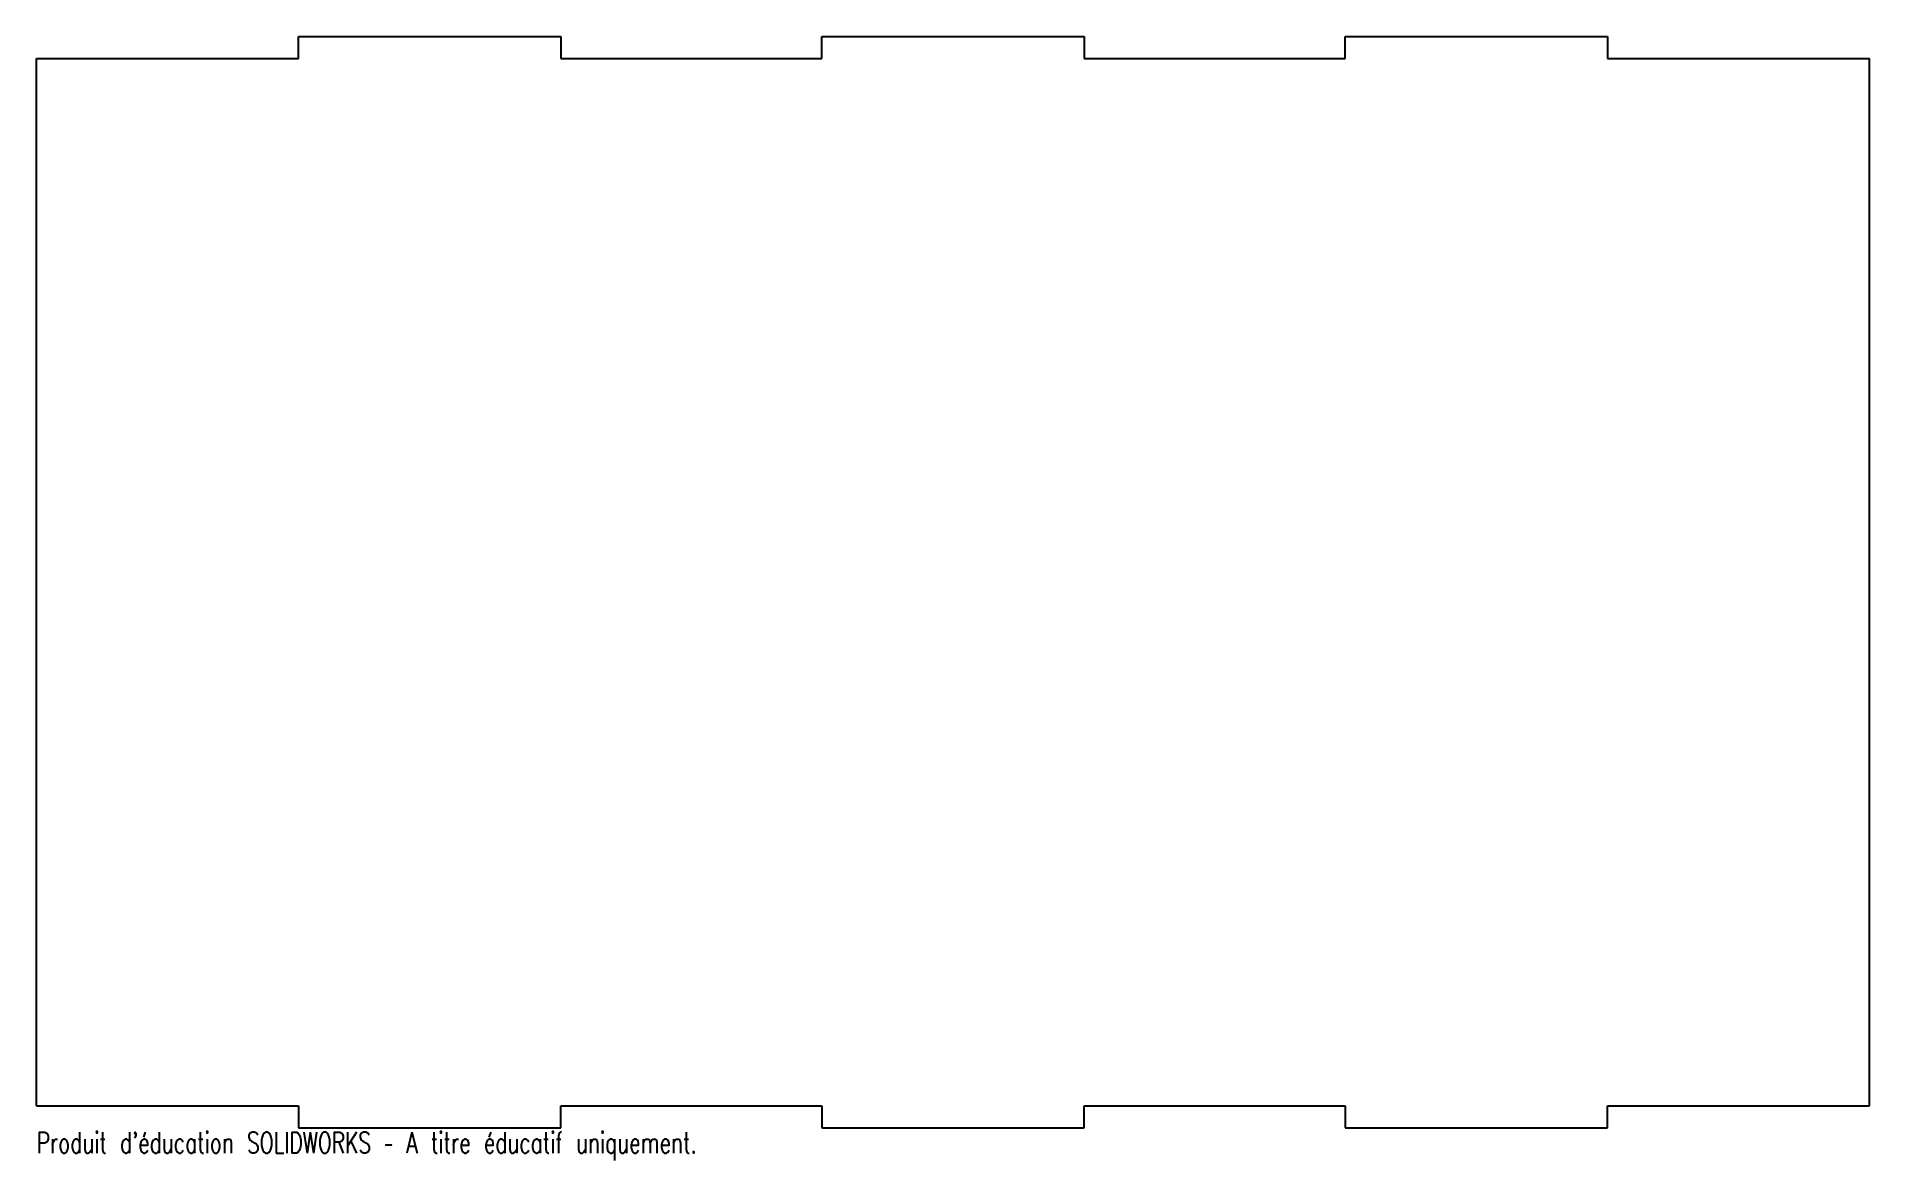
# Model space of a CAD drawing. Header units: millimetres. Extents: x 0 to 420, y -8 to 250.
import ezdxf

# ---------------------------------------------------------------- set-up
doc = ezdxf.new("R2010")
doc.units = ezdxf.units.MM
doc.styles.add('SLDTEXTSTYLE0', font='TXT', dxfattribs={"width": 0.7, "bigfont": 'bigfont'})

msp = doc.modelspace()

# ---------------------------------------------------------------- linework, layer by layer
at = {"color": 7, "linetype": 'Continuous', "lineweight": 25}
for p, q in [((59.9, 250.1), (120.1, 250.1)), ((59.9, 245.1), (59.9, 250.1)), ((120.1, 250.1), (120.1, 245.1)), ((179.9, 250.1), (240.1, 250.1)), ((179.9, 245.1), (179.9, 250.1)), ((240.1, 250.1), (240.1, 245.1)), ((299.9, 250.1), (360.1, 250.1)), ((299.9, 245.1), (299.9, 250.1)), ((360.1, 250.1), (360.1, 245.1)), ((-0.1, 245.1), (59.9, 245.1)), ((-0.1, 4.9), (-0.1, 245.1)), ((120.1, 245.1), (179.9, 245.1)), ((240.1, 245.1), (299.9, 245.1)), ((360.1, 245.1), (420.1, 245.1)), ((420.1, 4.9), (420.1, 245.1)), ((-0.1, 4.9), (59.9, 4.9)), ((59.9, 4.9), (59.9, -0.1)), ((120.1, -0.1), (120.1, 4.9)), ((120.1, 4.9), (179.9, 4.9)), ((179.9, 4.9), (179.9, -0.1)), ((240.1, -0.1), (240.1, 4.9)), ((240.1, 4.9), (299.9, 4.9)), ((299.9, 4.9), (299.9, -0.1)), ((360.1, -0.1), (360.1, 4.9)), ((360.1, 4.9), (420.1, 4.9)), ((59.9, -0.1), (120.1, -0.1)), ((179.9, -0.1), (240.1, -0.1)), ((299.9, -0.1), (360.1, -0.1))]:
    msp.add_line(p, q, dxfattribs=at)

# ---------------------------------------------------------------- texts
at = {"color": 7, "linetype": 'Continuous', "insert": (-0.1, -1.12), "char_height": 4.8336, "attachment_point": 1, "style": 'SLDTEXTSTYLE0'}
msp.add_mtext("Produit d'éducation SOLIDWORKS – A titre éducatif uniquement.", dxfattribs=at)

doc.saveas('drawing.dxf')
